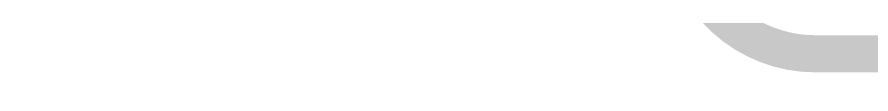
# Model space of a CAD drawing. Header units: inches. Extents: x -2 to 289, y -4 to 187.
# Drawn here: x 92.216 to 96.31, y 38.867 to 39.102 of the extents above; entities that cross this region are included whole.
import ezdxf

# ---------------------------------------------------------------- set-up
doc = ezdxf.new("R2010")
doc.units = ezdxf.units.IN
doc.layers.add('Layer 2', color=76, linetype='Continuous')
doc.layers.add('Top Overlay', color=2, linetype='Continuous')
doc.styles.add('Arial Black_Bold', font='', dxfattribs={"height": 0.2})
doc.styles.get('Arial Black_Bold').set_extended_font_data('Arial Black', bold=True)

msp = doc.modelspace()

# ---------------------------------------------------------------- linework, layer by layer
at = {"layer": 'Layer 2', "const_width": 0.1778}
msp.add_lwpolyline([(96.0428, 38.9924, -0.414214), (95.4007, 39.6345)], format="xyb", dxfattribs=at)
msp.add_lwpolyline([(96.0428, 38.9924), (120.4068, 38.9924)], dxfattribs=at)
at = {"layer": 'Layer 2', "const_width": 0.0889}
msp.add_lwpolyline([(95.9984, 38.9924, 1), (96.0873, 38.9924, 1)], format="xyb", close=True, dxfattribs=at)
msp.add_lwpolyline([(95.9984, 38.9924, 1), (96.0873, 38.9924, 1)], format="xyb", close=True, dxfattribs=at)

# ---------------------------------------------------------------- texts
at = {"layer": 'Top Overlay', "style": 'Arial Black_Bold'}
msp.add_text('IRQ0', height=1.778, rotation=360, dxfattribs=at).set_placement((87.2199, 39.3751))

doc.saveas('drawing.dxf')
